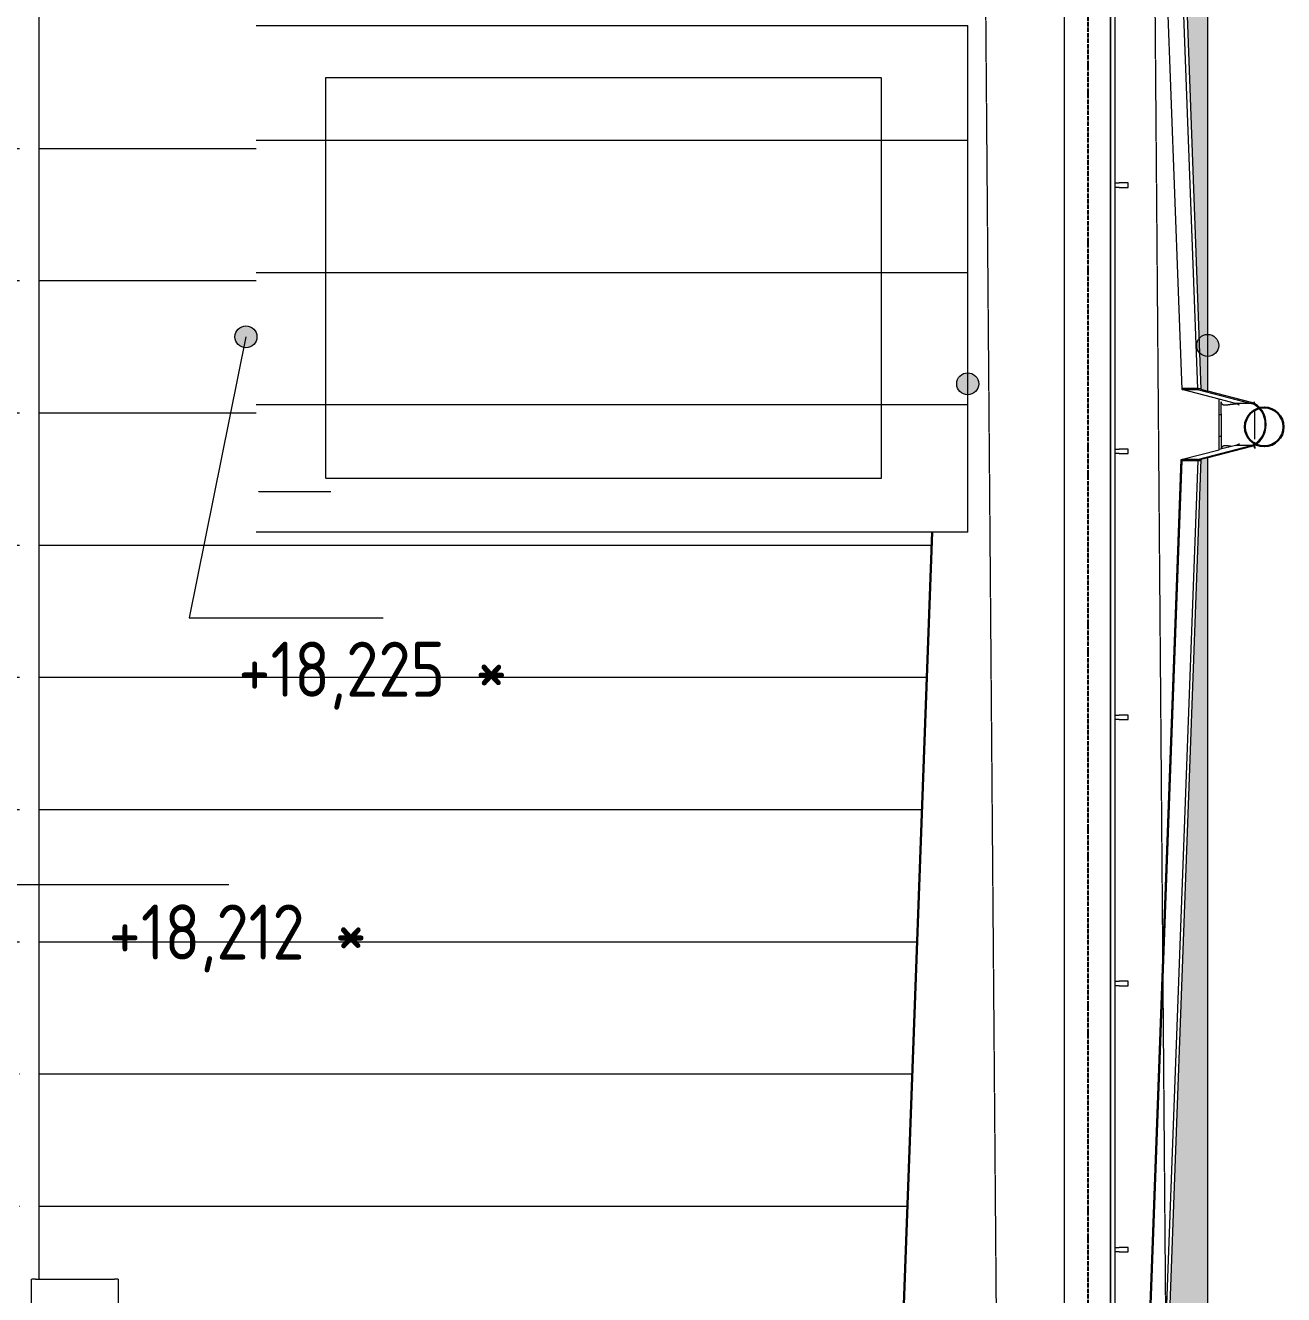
# Model space of a CAD drawing. Header units: millimetres. Extents: x -129048 to 476301, y -5853 to 215316.
# Drawn here: x 469445 to 475155, y 28995 to 34754 of the extents above; entities that cross this region are included whole.
import ezdxf

# ---------------------------------------------------------------- set-up
doc = ezdxf.new("R2010")
doc.units = ezdxf.units.MM
doc.linetypes.add('ADSK_Линия сетки', pattern=[25, 20, -2.5, 0, -2.5])
doc.linetypes.add('ADSK_Штриховая_ш3 п1_5', pattern=[4.5, 3, -1.5])
for name, color, linetype, lineweight in [('0_АР', 8, 'Continuous', 20), ('Антураж', 7, 'Continuous', 18), ('Ограждение', 251, 'Continuous', 18)]:
    doc.layers.add(name, color=color, linetype=linetype, lineweight=lineweight)
doc.layers.add('Обобщенные модели', color=5, linetype='Continuous', lineweight=18, true_color=0x0000ff)
doc.styles.add('GOST Common_1', font='GOST Common_0.ttf', dxfattribs={"width": 0.9, "height": 200})

# ---------------------------------------------------------------- blocks, each defined once
blk = doc.blocks.new('Водосток - Тип 1 _карниз больше 490мм_-5169719-План кровли АР копия 1')
at = {"layer": 'Обобщенные модели'}
for p, q in [((18.8, 535), (28.5, 535)), ((54.3, 535), (125, 535)), ((125, 535), (188.3, 535)), ((214.1, 535), (231.2, 535)), ((125, 385), (18.8, 385)), ((231.2, 385), (125, 385))]:
    blk.add_line(p, q, dxfattribs=at)
at = {"layer": 'Обобщенные модели', "flags": 128}
for points in [[(75, 375), (75, 378.5), (75, 383.8), (75, 385)], [(175, 385), (175, 380.7), (175, 375.4)]]:
    blk.add_lwpolyline(points, dxfattribs=at)
at = {"layer": 'Обобщенные модели'}
for points, knots in [([(27.3, 532.5), (26.5, 533.1), (24.1, 534.5), (21.1, 535), (18.8, 535)], [-0.08853268, -0.08853268, -0.08853268, -0.08853268, -0.05882353, 0, 0, 0, 0]), ([(231.2, 535), (228.9, 535), (224.9, 534.3), (221.1, 531.4), (219.4, 528.2), (218.8, 526.6), (218.7, 525.9)], [-1, -1, -1, -1, -0.9411765, -0.8823529, -0.8529412, -0.8354004, -0.8354004, -0.8354004, -0.8354004]), ([(18.8, 385), (21.1, 385), (25.1, 385.7), (28.9, 388.6), (30.8, 392.1), (31.6, 394.9), (32, 397.4), (32.1, 399.4), (32.2, 401.5), (32.2, 403.8), (32.1, 406.2), (31.9, 408.7), (31.6, 411.4), (31.3, 414.1), (31, 417), (30.6, 419.9), (30.2, 422.9), (29.8, 426), (29.4, 429.2), (29, 432.4), (28.7, 435.7), (28.3, 440.2), (27.9, 445.7), (27.6, 450.2), (27.6, 452.3)], [-1, -1, -1, -1, -0.9411765, -0.8823529, -0.8529412, -0.8235294, -0.8088235, -0.7941176, -0.7794118, -0.7647059, -0.75, -0.7352941, -0.7205882, -0.7058824, -0.6911765, -0.6764706, -0.6617647, -0.6470588, -0.6323529, -0.6176471, -0.6029412, -0.5882353, -0.5588235, -0.5320876, -0.5320876, -0.5320876, -0.5320876]), ([(220.6, 429.7), (220.6, 429.5), (220.5, 428.3), (220.2, 426), (219.8, 422.9), (219.4, 419.9), (219, 416.9), (218.7, 414.1), (218.4, 411.4), (218.1, 408.7), (217.9, 406.2), (217.8, 403.8), (217.8, 401.5), (217.9, 399.4), (218, 397.3), (218.4, 394.9), (219.2, 392.1), (221.1, 388.5), (224.9, 385.7), (228.9, 385), (231.2, 385)], [-0.3699973, -0.3699973, -0.3699973, -0.3699973, -0.3676471, -0.3529412, -0.3382353, -0.3235294, -0.3088235, -0.2941176, -0.2794118, -0.2647059, -0.25, -0.2352941, -0.2205882, -0.2058824, -0.1911765, -0.1764706, -0.1470588, -0.1176471, -0.0588235, 0, 0, 0, 0])]:
    blk.add_open_spline(points, degree=3, knots=knots, dxfattribs=at)
blk = doc.blocks.new('Ограждение - 20 доп поручень 300-1864261-План кровли АР копия 1')
at = {"layer": 'Ограждение'}
for p, q in [((-60, 10), (-40, 10)), ((-60, 10), (-60, -10)), ((0, 10), (-40, 10)), ((0, -10), (0, 10)), ((-40, -10), (-60, -10)), ((-40, -10), (0, -10))]:
    blk.add_line(p, q, dxfattribs=at)
blk = doc.blocks.new('Ограждение - Ограждение-1863905-План кровли АР копия 1')
for p in [(55530.7, 34033.4), (55530.7, 32825.8), (55530.7, 31618.2), (55530.7, 30410.7), (55530.7, 29203.1)]:
    blk.add_blockref('Ограждение - 20 доп поручень 300-1864261-План кровли АР копия 1', p)
blk = doc.blocks.new('Тип верхнего поручня - Верхний поручень_Внутренний_-1864227-План кровли АР копия 1')
at = {"layer": 'Ограждение'}
for p, q in [((55450.7, 8375), (55450.7, 43298.8)), ((55470.7, 43308.8), (55470.7, 8365))]:
    blk.add_line(p, q, dxfattribs=at)
blk = doc.blocks.new('Тип верхнего поручня - Верхний поручень_Внутренний_-V18-План кровли АР копия 1')
at = {"layer": 'Ограждение'}
for p, q in [((55450.7, 43298.8), (55450.7, 8375)), ((55470.7, 43308.8), (55470.7, 8365))]:
    blk.add_line(p, q, dxfattribs=at)
blk = doc.blocks.new('Planka_konka_K1 - Кровля - Планка конька К1-2963682-План кровли АР копия 1')
at = {"layer": 'Обобщенные модели'}
blk.add_line((12650, -125.1), (3099.9, -125.1), dxfattribs=at)
blk = doc.blocks.new('Ограждение - Ограждение-2982016-План кровли АР копия 1')
at = {"layer": 'Ограждение'}
for p, q in [((51585.3, 32641.3), (51585.3, 32643.3)), ((51585.3, 32643.3), (51913.1, 32643.3)), ((51913.1, 32641.3), (51585.3, 32641.3))]:
    blk.add_line(p, q, dxfattribs=at)
blk = doc.blocks.new('Антураж 16 - Антураж 16-5664382-План кровли АР копия 1')
at = {"layer": 'Антураж'}
for p, q in [((55775.3, 33106.4), (55588.4, 38183.6)), ((55846.2, 33108.9), (55660.4, 38159.5)), ((55845.9, 33111.2), (55775.1, 33111.2)), ((55943.7, 33062.6), (55775.6, 33106.3)), ((55775.6, 33106.3), (55844.9, 33106.3)), ((55845.9, 33111.2), (55844.9, 33106.3)), ((55844.9, 33106.3), (56088.9, 33042.9)), ((55861.2, 33107.2), (55846.1, 33111.1)), ((55861.1, 33109.7), (55846.2, 33108.9)), ((56090, 33047.7), (55891.9, 33099.2)), ((55943.7, 32832.8), (55943.7, 33062.6)), ((56017.3, 33042.9), (55943.7, 33062)), ((56088.9, 33042.9), (56017.3, 33042.9)), ((55771.8, 32788.2), (55943.7, 32832.8)), ((55844.9, 32789.2), (56088.9, 32852.6)), ((56090, 32847.7), (55891.9, 32796.3)), ((56017.3, 32852.6), (55943.7, 32833.5)), ((56088.9, 32852.6), (56017.3, 32852.6)), ((55506.4, 25590.3), (55771.8, 32788.2)), ((55774.6, 32783.3), (55509.4, 25590.3)), ((55846.2, 32783.3), (55557.4, 24950.5)), ((55773.4, 32788.6), (55774.2, 32784.3)), ((55774.2, 32784.3), (55845.9, 32784.3)), ((55774.6, 32783.3), (55846.2, 32783.3)), ((55844.9, 32789.2), (55775.6, 32789.2)), ((55845.9, 32784.3), (55844.9, 32789.2)), ((55861.3, 32788.3), (55845.9, 32784.3)), ((55846.2, 32783.3), (55861.1, 32782.5)), ((54428.3, 26705), (54640.4, 32458.3)), ((54642.8, 32458.3), (54430.7, 26705))]:
    blk.add_line(p, q, dxfattribs=at)
for centre, major_axis, start_param, end_param in [((55995, 32947.7), (0, 98.5), 5.791263, 6.021983), ((56066.6, 32947.7), (0, 98.5), 3.402795, 6.021983), ((56066.6, 32947.7), (0, 103.5), 3.401894, 6.022884), ((55995, 32947.7), (0, 98.5), 3.402795, 3.633546)]:
    blk.add_ellipse(centre, major_axis=major_axis, ratio=0.87865, start_param=start_param, end_param=end_param, dxfattribs=at)
blk = doc.blocks.new('Construction_Roof-Accessories_Lindab_BR - Construction_Roof-Accessories_Lindab_BR-V44-План кровли АР копия 1')
at = {"layer": 'Обобщенные модели', "lineweight": 9}
for p, q in [((50554.5, 24863), (50556.4, 24863)), ((50554.5, 23463), (50554.5, 24863)), ((50572.2, 24863), (50556.4, 24863)), ((50572.2, 24863), (50576.8, 24863)), ((50576.8, 24863), (50583.9, 24863)), ((50583.9, 24863), (50921.2, 24863)), ((50921.2, 24863), (50928, 24863)), ((50928, 24863), (50930.8, 24863)), ((50946.5, 24863), (50930.8, 24863)), ((50946.5, 24863), (50948.6, 24863)), ((50948.6, 23463), (50948.6, 24863)), ((50556.4, 23463), (50554.5, 23463)), ((50556.4, 23463), (50572.2, 23463)), ((50576.8, 23463), (50572.2, 23463)), ((50583.9, 23463), (50576.8, 23463)), ((50921.2, 23463), (50583.9, 23463)), ((50928, 23463), (50921.2, 23463)), ((50930.8, 23463), (50928, 23463)), ((50930.8, 23463), (50946.5, 23463)), ((50948.6, 23463), (50946.5, 23463))]:
    blk.add_line(p, q, dxfattribs=at)

msp = doc.modelspace()

# ---------------------------------------------------------------- hatches: boundary and pattern name
at = {"layer": '0_АР'}
h = msp.add_hatch(color=256, dxfattribs=at)
h.paths.add_polyline_path([(460156.04763, -526.1282), (468569.45868, -526.1282), (468569.45868, 470.85917), (468481.41768, 469.80481), (468421.75188, -474.78371), (464071.312, -327.23058), (460060.68677, -462.4321), (459998.42169, -81.34858), (459998.42169, -526.1282), (460149.25034, -526.1282)])
h.paths.add_polyline_path([(426848.18938, -393.11468), (426996.71702, -393.11468), (426995.8422, -30.5167), (426892.03817, -280.99054), (422574.47182, -150.96288), (418243.9977, -302.7896), (418181.71887, 255.10739), (418181.71887, -393.11468), (426834.40351, -393.11468)])
h.paths.add_polyline_path([(459998.42169, 173.65534), (460016.49588, 178.5626), (460106.83739, 1715.55425), (454775.1288, 1522.72712), (454768.65599, 1484.01873), (459998.42169, 1484.01873), (459998.42169, 177.8331)])
h.paths.add_polyline_path([(426996.71702, 307.98998), (426996.71702, 1484.01873), (431808.50926, 1484.01873), (431801.17411, 1522.75808), (426923.7777, 1697.71143), (426980.91393, 312.03845)])
h.paths.add_polyline_path([(418181.71887, 498.46135), (418449.78563, 8044.46376), (412395.48641, 7833.23446), (412388.9887, 7794.37715), (418181.71887, 7794.37715), (418181.71887, 521.17068)])
h.paths.add_polyline_path([(468569.45868, 793.26695), (468569.45868, 7855.20884), (474810.5027, 7855.20884), (474810.5027, 8466.54483), (474799.64795, 8463.30161), (474605.60606, 7995.59286), (468269.12123, 8216.83509), (468537.28994, 799.28958), (468551.3418, 798.37116), (468568.64393, 793.49649)])
h.paths.add_polyline_path([(444717.77099, 1484.01873), (454490.35558, 1484.01873), (454484.99256, 1516.09043), (447978.58263, 1752.2426), (447978.58263, 1629.21475), (438298.58263, 1629.21475), (438298.58263, 1739.90633), (432093.27679, 1522.69313), (432086.80967, 1484.01873), (444709.90267, 1484.01873)])
h.paths.add_polyline_path([(411793.26016, 7794.37715), (412110.68829, 7794.37715), (412105.57997, 7824.92572), (411796.07957, 7895.03328), (411970.99201, 14167.21618), (411736.11657, 20164.30548), (411690.79495, 20175.91607), (411690.79495, 7794.37715)])
h.paths.add_polyline_path([(474810.5027, 8769.43917), (474810.5027, 16800.5412), (474780.01818, 16792.48492), (474631.53347, 12780.54006), (474779.77372, 8777.42067), (474783.20502, 8776.52943)])
h.paths.add_polyline_path([(443273.92993, 13315.94041), (451515.61309, 13634.75334), (451524.95784, 13673.91812), (435026.37434, 13673.91812), (435036.37752, 13633.97199), (443273.89961, 13315.94172)])
h.paths.add_polyline_path([(429583.46955, 13405.17538), (434743.53528, 13605.55867), (434759.84589, 13673.91812), (430023.58263, 13673.91812), (430023.58263, 21008.31207), (429427.12163, 21007.79811), (429447.71262, 20921.1896), (429842.14127, 20793.78649), (429585.95802, 13476.2553)])
h.paths.add_polyline_path([(457100.32125, 13409.8723), (456816.08299, 20843.0004), (457389.97623, 21005.25186), (457399.64863, 21047.10511), (456625.26934, 21047.10511), (456625.26934, 13673.91812), (451796.60167, 13673.91812), (451806.2816, 13633.34853), (457093.45064, 13410.16233)])
h.paths.add_polyline_path([(474810.5027, 17103.43554), (474810.5027, 32792.0834), (474779.89454, 32784.00072), (474490.92605, 24945.22219), (474779.77713, 17111.41615), (474783.20502, 17110.5258)])
h.paths.add_polyline_path([(411690.79495, 20470.39356), (411735.74025, 20481.90775), (411958.45405, 26169.96647), (411735.98664, 31850.24085), (411690.79495, 31861.81815), (411690.79495, 20474.45967)])
h.paths.add_polyline_path([(464256.63893, 20578.85736), (463978.90831, 27851.09231), (463950.4366, 27858.48751), (463950.4366, 21047.10511), (457667.51663, 21047.10511), (457677.33226, 21004.63206), (464062.16559, 20591.44255)])
h.paths.add_polyline_path([(422311.50074, 20701.20681), (429147.24477, 20951.71672), (429160.16092, 21008.31207), (422655.83979, 21008.31207), (422655.83979, 28188.44734), (422612.3936, 28177.3172), (422318.66295, 20879.16209)])
h.paths.add_polyline_path([(463950.4366, 28147.68869), (463979.11188, 28155.13676), (464268.312, 35727.69465), (464206.70712, 37340.78713), (463950.4366, 37340.78713), (463950.4366, 28154.43256)])
h.paths.add_polyline_path([(422655.83979, 28465.23145), (422655.83979, 42943.28345), (422621.0216, 42934.36365), (422337.86721, 35703.51079), (422621.00423, 28474.1557), (422655.35535, 28465.35555)])
h.paths.add_polyline_path([(411690.79495, 32156.29564), (411726.38081, 32165.41211), (411915.14888, 37559.49463), (411726.55312, 42947.71188), (411690.79495, 42956.87248), (411690.79495, 32160.36175)])
h.paths.add_polyline_path([(474810.5027, 33094.97774), (474810.5027, 43242.68471), (474778.61558, 43234.4024), (474593.9667, 38155.3105), (474779.77689, 33102.95842), (474783.20502, 33102.068)])
h.paths.add_polyline_path([(464178.06421, 38090.78713), (463985.8628, 43123.48317), (463950.4366, 43132.68471), (463950.4366, 38090.78713), (464171.27948, 38090.78713)])
h.paths.add_polyline_path([(422655.83979, 43220.06756), (422655.83979, 43712.3958), (411690.79495, 43712.3958), (411690.79495, 43251.34997), (411726.89775, 43260.59886), (411851.01254, 43604.77443), (417072.42341, 43417.46725), (422496.5779, 43611.91877), (422620.72885, 43229.06236), (422655.50382, 43220.15363)])
h.paths.add_polyline_path([(463950.4366, 43421.88589), (464022.86139, 43440.6974), (464125.56796, 43776.85536), (469381.5449, 43594.91903), (474632.61136, 43776.746), (474754.15795, 43546.52079), (474810.5027, 43531.88589), (474810.5027, 43894.59235), (463950.4366, 43894.59235), (463950.4366, 43435.82273)])
h = msp.add_hatch(dxfattribs=at)
h.set_pattern_fill('FP_18', color=256, style=0, pattern_type=2)
h.set_pattern_definition([(180, (431776.56, -4.2), (-7e-14, -600), [])])
h.paths.add_polyline_path([(474610.75804, 8220.45498), (474707.89123, 8454.57991), (474705.15035, 8453.9295), (474608.99109, 8222.15209)])
h.paths.add_polyline_path([(474794.87397, 8451.79464), (474799.84502, 8463.77662), (474781.46228, 8459.00192), (474789.69099, 8454.57991)])
h.paths.add_polyline_path([(474691.9583, 8777.11881), (474693.05607, 8781.40409), (474544.96333, 12780.54006), (474556.13717, 12780.7506), (474631.48457, 12781.86061), (474631.48457, 12782.05014), (474616.56777, 12782.55515), (474544.94795, 12782.76572), (474693.14168, 16784.21278), (474779.68531, 16783.49687), (474779.48582, 16792.48492), (474763.45994, 16788.57628), (474692.8176, 16788.57628), (474691.84011, 16792.83086), (474690.50824, 16792.48492), (474542.06961, 12780.45015), (474690.30177, 8777.54907), (474691.84011, 8777.14951)])
h.paths.add_polyline_path([(474779.77372, 8777.42067), (474779.68531, 8779.80809), (474773.33806, 8779.09226), (474779.68531, 8777.44363)])
h.paths.add_polyline_path([(473554.0845, 9235.35818), (473422.73184, 12782.44059), (473473.13867, 14143.4986), (470492.56582, 14143.4986), (470492.56582, 16253.45792), (470483.92751, 16253.45792), (470483.92751, 16403.45792), (470492.56582, 16403.45792), (470492.56582, 16443.4986), (473558.31925, 16443.4986), (473577.02916, 16949.36832), (473488.27743, 19356.36593), (472130.66123, 19356.36593), (472130.66123, 20256.36593), (473455.09229, 20256.36593), (473302.27611, 24400.82781), (470492.56582, 24400.82781), (470492.56582, 26510.78713), (470483.92751, 26510.78713), (470483.92751, 26660.78713), (470492.56582, 26660.78713), (470492.56582, 26700.82781), (473346.86598, 26700.82781), (473558.98888, 32454.13027), (470492.56582, 32454.13027), (470492.56582, 34754.13027), (473513.83977, 34754.13027), (473502.52721, 35061.48698), (471165.70169, 35061.48698), (471165.70169, 36260.78713), (473458.36005, 36261.48698), (473387.79333, 38179.34578), (473545.60061, 42515.75615), (469455.11235, 38614.5207), (469505.68583, 38614.5207), (469505.68583, 29064.39728), (469867.22063, 29064.39728), (469867.22063, 27664.39728), (469505.68583, 27664.39728), (469505.68583, 27658.78713), (469867.22063, 27658.78713), (469867.22063, 22058.78713), (469505.68583, 22058.78713), (469505.68583, 13408.59678), (469529.18377, 13374.94688), (469505.68583, 13358.53812), (469505.68583, 13314.5207), (469442.65127, 13314.5207), (469380.46965, 13271.09889), (469369.13884, 13254.87276), (473553.19571, 9236.21184)])
h.paths.add_polyline_path([(474618.19376, 12782.5947), (474618.1845, 12782.68816), (474618.1845, 12782.59568)])
h.paths.add_polyline_path([(469418.95377, 13532.80027), (469418.95377, 38581.12879), (469397.62118, 38560.78884), (469397.62118, 30394.71225), (469417.26827, 30394.71225), (469417.26827, 28994.71225), (469397.62118, 28994.71225), (469397.62118, 13563.34932), (469417.77963, 13534.48168)])
h.paths.add_polyline_path([(474691.9583, 17111.11518), (474693.06019, 17115.40046), (474425.98993, 24358.49837), (474423.09249, 24358.49837), (474690.50824, 17111.49182), (474691.84011, 17111.14588)])
h.paths.add_polyline_path([(474779.77713, 17111.41615), (474779.68543, 17113.9033), (474772.94576, 17113.19052), (474779.2825, 17111.54463)])
h.paths.add_polyline_path([(474425.25248, 24378.49837), (474404.35793, 24946.50598), (474427.20177, 25566.08792), (474424.28384, 25566.08792), (474401.44003, 24945.72529), (474422.35504, 24378.49837)])
h.paths.add_polyline_path([(474425.02123, 25586.08792), (474427.93917, 25586.08792), (474693.14168, 32779.0417), (474779.75141, 32780.11848), (474779.38416, 32784.00072), (474763.45994, 32780.11848), (474692.8176, 32780.11848), (474691.84011, 32784.37306), (474690.40658, 32784.00072), (474429.2606, 25701.07019)])
h.paths.add_polyline_path([(474779.77689, 33102.95842), (474779.68549, 33105.44366), (474772.94576, 33104.73272), (474779.68549, 33102.98216)])
h.paths.add_polyline_path([(474507.90753, 38155.32626), (474518.57058, 38155.5196), (474593.94056, 38156.02143), (474593.84773, 38157.13855), (474507.82255, 38157.63513), (474507.90041, 38155.5196)])
h.paths.add_polyline_path([(474580.5494, 38157.67401), (474580.54046, 38157.76582), (474580.54046, 38157.67494)])
h.paths.add_polyline_path([(474778.3842, 43228.04439), (474778.3842, 43234.3423), (474756.8455, 43228.74788), (474771.60738, 43228.36383)])
h.paths.add_polyline_path([(474754.15795, 43546.52079), (474749.90398, 43554.57838), (474742.53561, 43549.53956), (474754.08716, 43546.53918)])
h = msp.add_hatch(dxfattribs=at)
h.set_pattern_fill('FP_34', color=256, style=0, pattern_type=2)
h.set_pattern_definition([(180, (467005.33, 14433), (7e-14, -600), [])])
h.paths.add_polyline_path([(470492.56582, 32454.13027), (473721.20145, 32454.13027), (473721.20145, 34754.13027), (470492.56582, 34754.13027), (470492.56582, 32621.7039)])
h.paths.add_polyline_path([(470831.68004, 32637.0896), (470503.92751, 32637.0896), (470503.92751, 32639.0896), (470831.68004, 32639.0896)])
h = msp.add_hatch(color=256, dxfattribs=at)
edge = h.paths.add_edge_path()
edge.add_arc((470446.20145, 33340.86138), 50, 0, 360)
h = msp.add_hatch(color=256, dxfattribs=at)
edge = h.paths.add_edge_path()
edge.add_arc((474810.5027, 33301.71438), 50, 0, 360)
h = msp.add_hatch(color=256, dxfattribs=at)
edge = h.paths.add_edge_path()
edge.add_arc((473721.20145, 33127.71054), 50, 0, 360)

# ---------------------------------------------------------------- linework, layer by layer
at = {"linetype": 'ADSK_Линия сетки'}
msp.add_line((474268.14798, -3728.71764), (474268.14798, 44218.78559), dxfattribs=at)
at = {"layer": '0_АР', "linetype": 'ADSK_Штриховая_ш3 п1_5'}
for p, q in [((474788.88739, 8055.21594), (474500.64624, 43694.59235)), ((473737.09123, 42894.59235), (474014.41396, 8605.21594)), ((470808.02145, 34517.31055), (473328.02145, 34517.31055)), ((470808.02145, 32697.31055), (470808.02145, 34517.31055)), ((473328.02145, 34517.31055), (473328.02145, 32697.31055)), ((473328.02145, 32697.31055), (470808.02145, 32697.31055))]:
    msp.add_line(p, q, dxfattribs=at)
at = {"layer": '0_АР'}
for p, q in [((474160.5027, 8505.20884), (474160.5027, 43244.59235)), ((474810.5027, 33094.97774), (474810.5027, 43242.68471)), ((474593.87346, 38157.84577), (474779.77689, 33102.95842)), ((470492.56582, 34754.13027), (473721.20145, 34754.13027)), ((473721.20145, 32454.13027), (473721.20145, 34754.13027)), ((474779.77689, 33102.95842), (474810.5027, 33094.97774)), ((474779.89948, 32784.13457), (474490.90334, 24945.83824)), ((474810.5027, 32792.0834), (474779.89948, 32784.13457)), ((474810.5027, 17103.43554), (474810.5027, 32792.0834)), ((473721.20145, 32454.13027), (470492.56582, 32454.13027))]:
    msp.add_line(p, q, dxfattribs=at)
at = {"layer": '0_АР', "lineweight": 20}
for p, q in [((470446.20145, 33340.86138), (470188.65578, 32065.56768)), ((470188.65578, 32065.56768), (471068.5091, 32065.56768)), ((468806.0861, 30855.66245), (470367.66732, 30855.66245))]:
    msp.add_line(p, q, dxfattribs=at)
at = {"layer": '0_АР'}
for centre in [(470446.20145, 33340.86138), (474810.5027, 33301.71438), (473721.20145, 33127.71054)]:
    msp.add_circle(centre, 50, dxfattribs=at)
at = {"layer": '0_АР', "lineweight": 30}
msp.add_circle((475066.80163, 32932.22582), 88, dxfattribs=at)

# ---------------------------------------------------------------- block references
at = {"layer": '0_АР'}
for name, p in [('Антураж 16 - Антураж 16-5664382-План кровли АР копия 1', (418918.58263, -4.21287)), ('Ограждение - Ограждение-1863905-План кровли АР копия 1', (418918.58263, -4.21287)), ('Тип верхнего поручня - Верхний поручень_Внутренний_-1864227-План кровли АР копия 1', (418918.58263, -4.21287)), ('Тип верхнего поручня - Верхний поручень_Внутренний_-V18-План кровли АР копия 1', (418918.58263, -4.21287)), ('Ограждение - Ограждение-2982016-План кровли АР копия 1', (418918.58263, -4.21287)), ('Construction_Roof-Accessories_Lindab_BR - Construction_Roof-Accessories_Lindab_BR-V44-План кровли АР копия 1', (418918.58263, 4201.39728))]:
    msp.add_blockref(name, p, dxfattribs=at)
for name, p, rotation in [('Planka_konka_K1 - Кровля - Планка конька К1-2963682-План кровли АР копия 1', (469380.62851, 25964.5207), 89.99999999999991), ('Водосток - Тип 1 _карниз больше 490мм_-5169719-План кровли АР копия 1', (474486.6451, 33060.91839), 270.4633818725631)]:
    msp.add_blockref(name, p, dxfattribs=dict(at, rotation=rotation))

# ---------------------------------------------------------------- texts
at = {"layer": '0_АР', "lineweight": 20, "char_height": 250, "attachment_point": 1, "line_spacing_factor": 1.022761, "style": 'GOST Common_1'}
for s, insert, width in [('+18,225 *', (470411.66684, 31957.40472), 1442.1618411), ('+18,212 *', (469823.02824, 30765.00087), 1390.8715664)]:
    msp.add_mtext(s, dxfattribs=dict(at, insert=insert, width=width))

doc.saveas('drawing.dxf')
